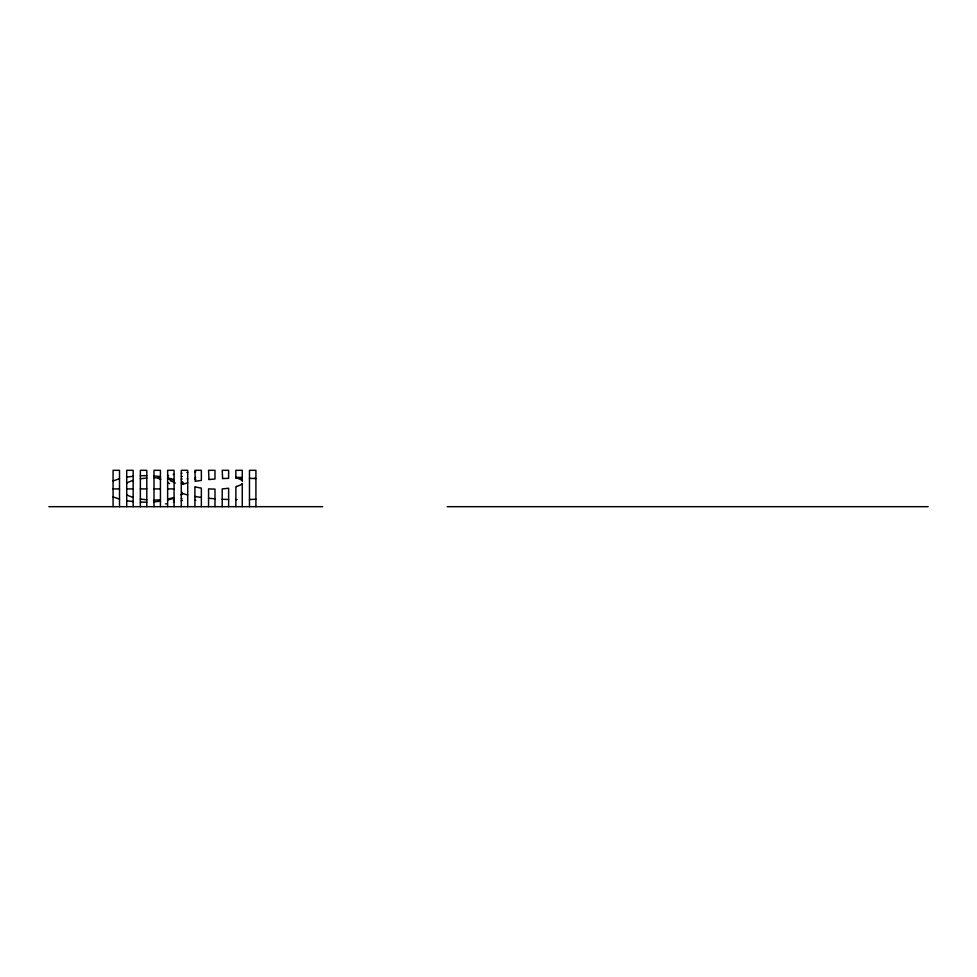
<?xml version="1.0" encoding="UTF-8"?>
<svg xmlns="http://www.w3.org/2000/svg" width="977" height="977" viewBox="0 0 977 977"><rect width="100%" height="100%" fill="white"/><g stroke="black" fill="none" stroke-linecap="round" stroke-linejoin="round"><path stroke-width="1.47" d="M158.75 477.277L158.335 478.266L160.436 477.594M181.38 494.741L181.478 494.68A15.205 15.205 0 0 0 182.821 493.654M126.717 483.065L128.427 482.186A32.742 32.229 -90 0 1 131.248 481.05L133.153 480.428M174.028 499.76L173.393 500.041M113.076 480.928L119.512 478.706M159.74 476.788L160.436 476.556L154 475.958M236.739 486.534L235.897 486.778L235.836 506.684M174.077 497.611L167.641 499.027M187.718 482.858L184.055 483.908A39.654 39.654 0 0 0 183.249 484.177M182.272 500.529L181.282 500.774M167.641 475.701L168.41 475.53M167.641 499.931L171.305 499.027A54.553 54.553 0 0 0 174.077 498.172M173.247 474.566L174.077 474.419M126.717 477.13L133.153 476.251M140.358 478.791L146.794 478.009M173.991 502.19L173.442 502.276M181.282 473.283L182.076 473.173M160.436 501.201L154 501.86M194.924 479.341L195.827 479.231M181.282 479.121L182.125 479.035M186.9 472.599L187.718 472.502M194.924 471.854L195.73 471.793M160.436 499.87L154 500.102M255.913 499.247L249.477 499.491M167.641 475.591L168.459 475.567M140.358 475.738L146.794 475.652M146.794 502.178L140.358 502.08M113.076 488.915L119.512 488.915M126.717 488.915L133.153 488.915M140.358 488.915L146.794 488.915M154 488.915L160.436 488.915M167.641 488.915L174.077 488.915M48.85 506.684L322.679 506.684M447.173 506.684L928.15 506.684M154 477.729L160.436 477.948M187.095 478.779L187.718 478.779M237.057 499.638L235.836 499.638M242.272 478.193L235.836 478.193L235.836 470.316L242.272 470.316L242.272 481.026M235.836 477.313L242.272 477.497M249.477 478.327L255.913 478.583M228.63 499.491L222.206 499.247M214.989 498.807L208.565 498.27M146.794 499.821L140.358 499.039M254.411 478.254L255.913 478.388M182.125 498.795L181.319 498.71M133.153 501.567L126.717 500.7M195.718 500.248L194.924 500.151M201.36 497.452L194.924 496.475M181.282 476.263L182.235 476.41M167.641 478.803L174.077 480.208M167.641 477.887L171.305 478.803A54.553 54.553 0 0 1 174.077 479.658M187.718 494.973L184.055 493.922A39.654 39.654 0 0 1 183.249 493.641M119.512 499.125L113.076 496.89M235.836 477.655L236.874 477.961M133.116 497.391L131.248 496.78A32.742 32.229 -90 0 1 128.427 495.644L126.717 494.753M167.641 482.711L169.571 483.53M181.282 483.017L181.478 483.151A15.205 15.205 0 0 1 182.821 484.177M255.913 506.684L255.913 470.316L249.477 470.316L249.477 506.684M242.272 483.432L242.272 506.684M228.63 506.684L228.63 488.256L222.206 488.903L222.206 506.684M214.989 506.684L214.989 489.111L208.565 488.891L208.565 506.684M201.36 506.684L201.36 488.109L199.735 487.841A47.47 47.47 0 0 1 194.911 486.741L194.924 506.684M187.718 506.684L187.718 470.316L181.282 470.316L181.282 506.684M174.077 506.684L174.077 470.316L167.641 470.316L167.641 506.684M160.436 506.684L160.436 470.316L154 470.316L154 506.684M146.794 506.684L146.794 470.316L140.358 470.316L140.358 506.684M133.153 506.684L133.153 470.316L126.717 470.316L126.717 506.684M119.512 506.684L119.512 470.316L113.076 470.316L113.076 506.684M160.802 479.56A5.996 2.381 10.7 0 1 158.482 478.254M166.395 503.876A17.989 3.981 -13.8 0 1 165.467 503.851M170.181 480.696A32.204 24.34 33.9 0 1 175.335 483.102M182.198 492.274A13.544 5.361 85 0 1 181.185 494.924M181.649 481.453A13.544 6.424 -73.9 0 1 183.456 483.249M194.924 477.716A46.212 46.212 0 0 1 195.693 477.497M236.825 478.205A13.128 13.128 0 0 1 242.455 480.794M242.467 483.676A13.751 13.751 0 0 1 236.69 486.29M195.315 481.282L194.924 470.316L201.36 470.316L201.36 480.379L195.315 481.282M208.956 479.524L208.565 470.316L214.989 470.316L214.989 479.011L208.956 479.524M222.609 478.559L222.206 470.316L228.63 470.316L228.63 478.327L222.609 478.559"/></g></svg>
